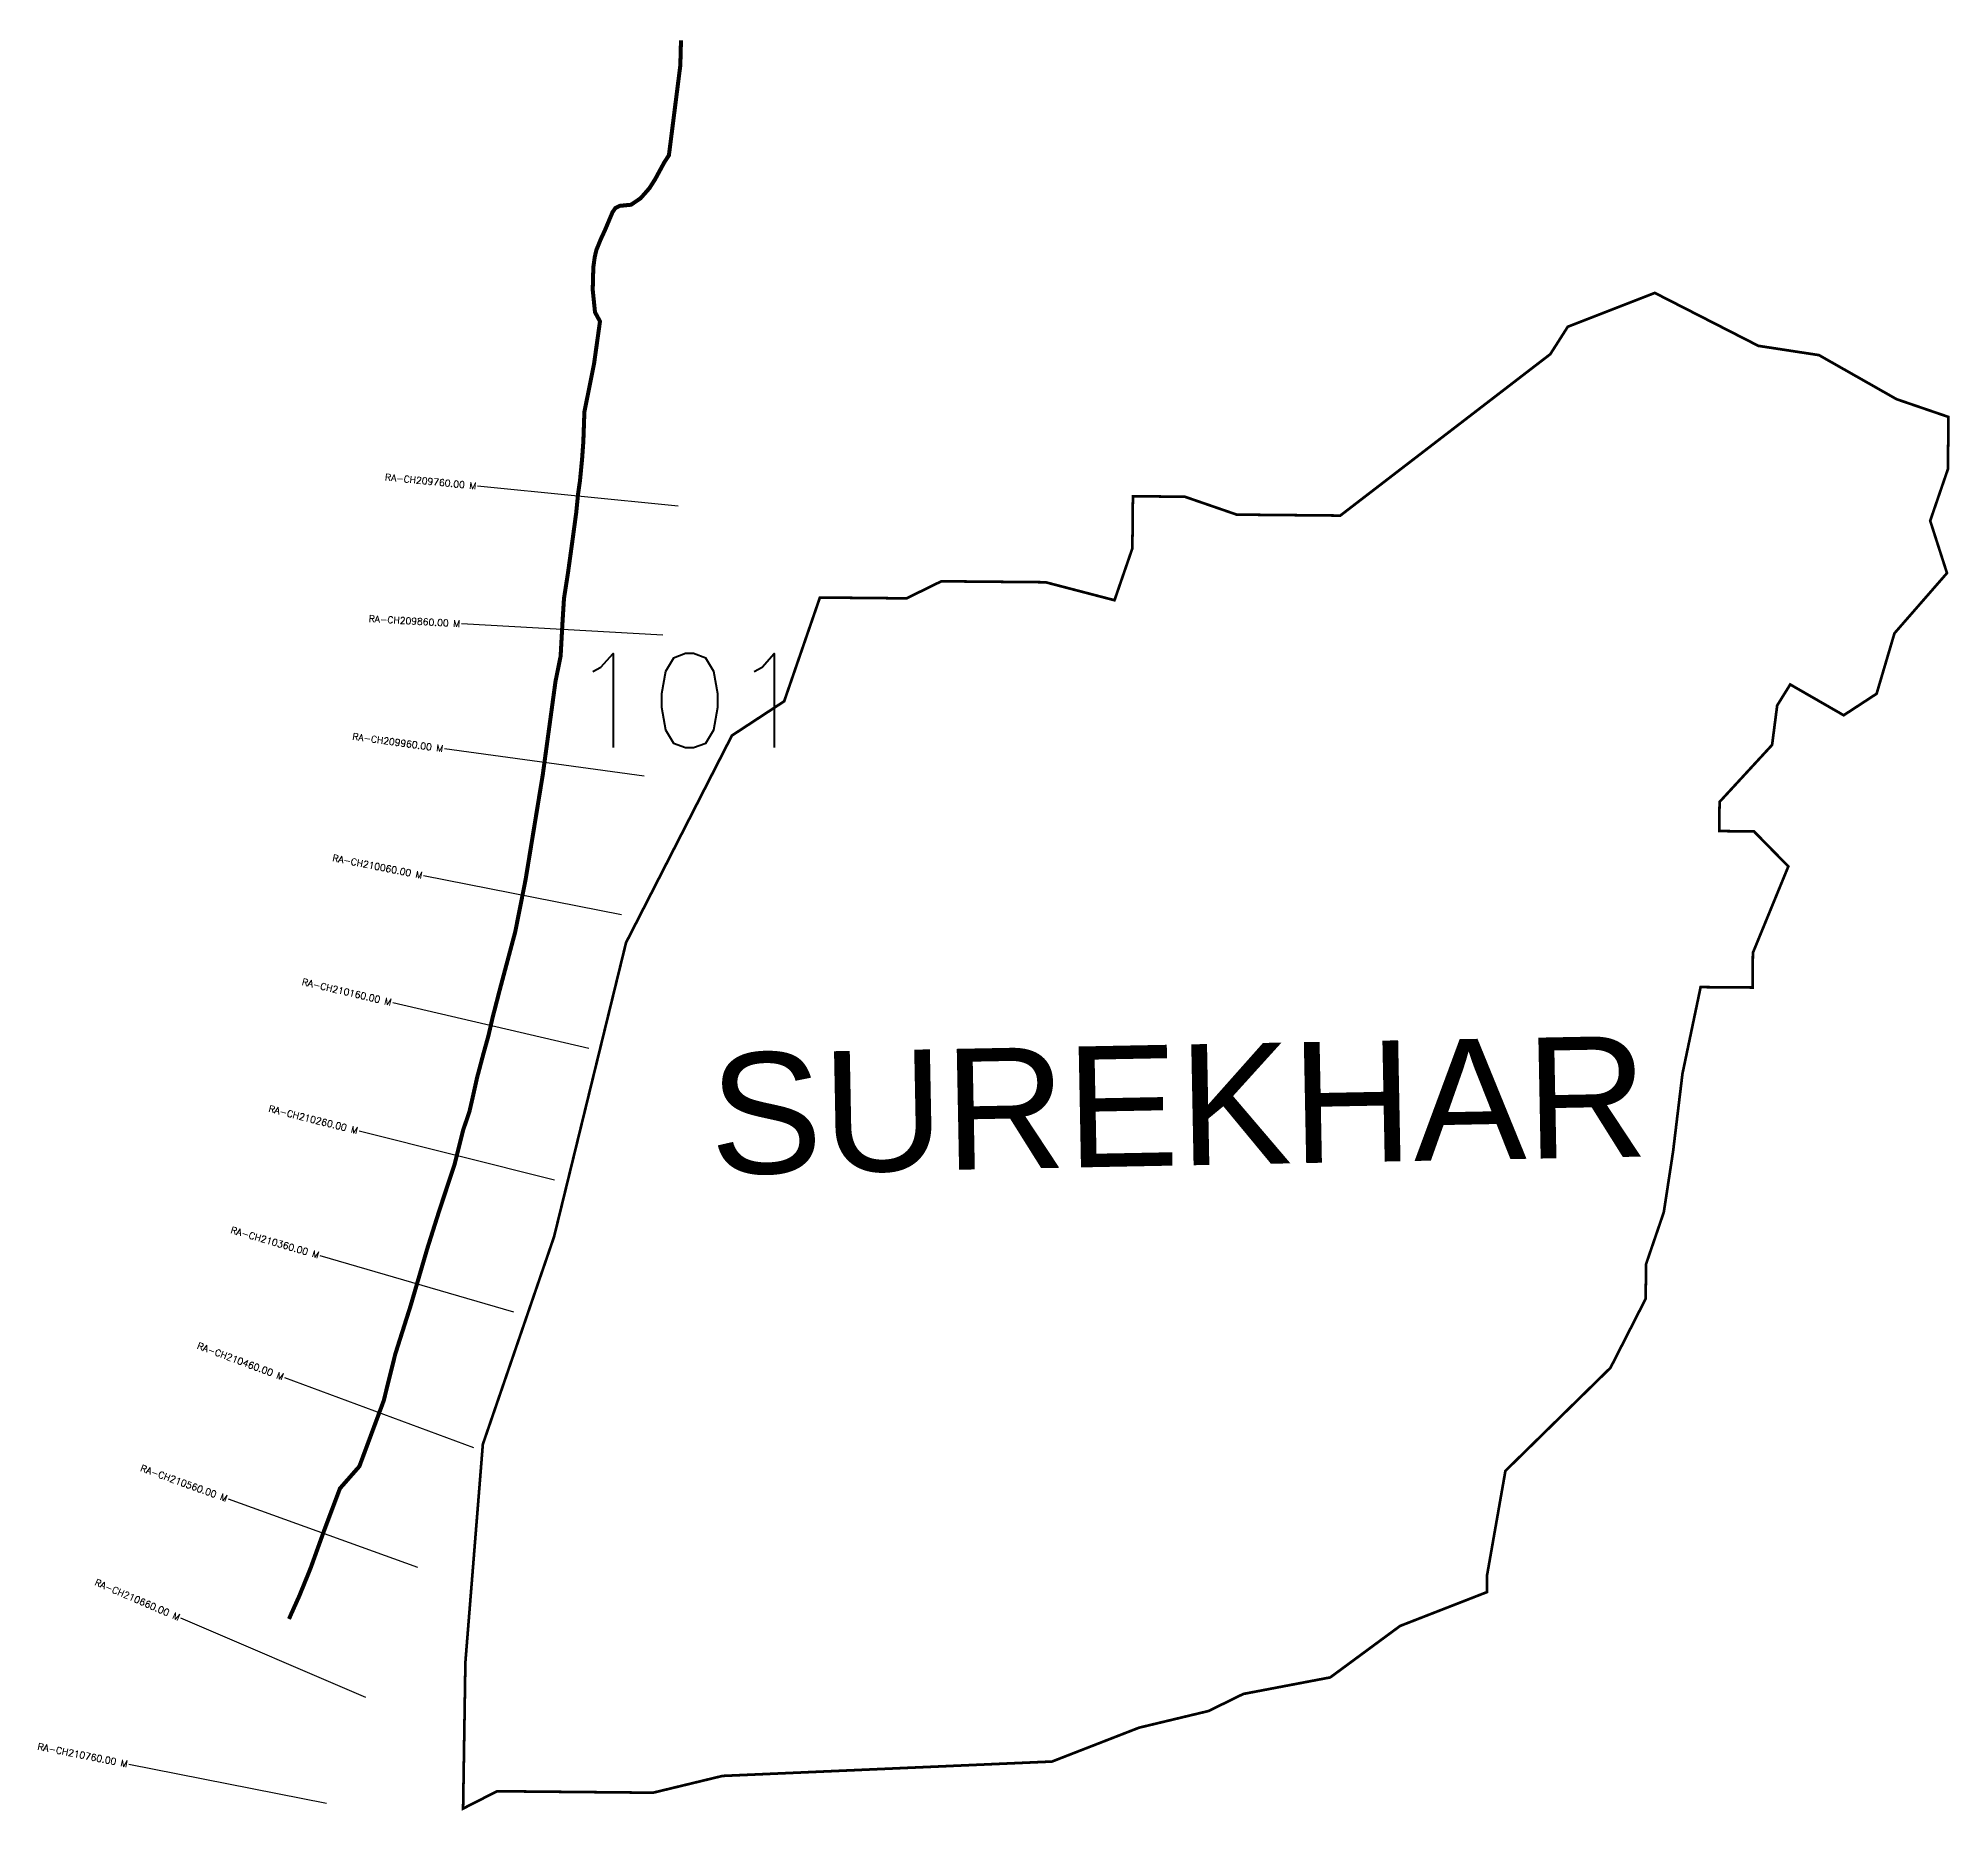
# Model space of a CAD drawing. Header units: metres. Extents: x 274585 to 276008, y 2074002 to 2075321.
import ezdxf
from ezdxf.enums import TextEntityAlignment as Align

# ---------------------------------------------------------------- set-up
doc = ezdxf.new("R2010")
doc.units = ezdxf.units.M
doc.header["$MEASUREMENT"] = 0
for name, color, linetype in [('CS', 134, 'Continuous'), ('CSMark', 6, 'Continuous'), ('NATURALLY PROTECTED', 3, 'Continuous'), ('VILLAGE NAME', 250, 'Continuous')]:
    doc.layers.add(name, color=color, linetype=linetype)
doc.styles.get("Standard").update_dxf_attribs({"font": 'simplex.shx'})

msp = doc.modelspace()

# ---------------------------------------------------------------- linework, layer by layer
at = {"color": 6, "const_width": 2, "flags": 128}
msp.add_lwpolyline([(275400.3, 2074980.6), (275439, 2074980.2), (275477.6, 2074966.9), (275554.7, 2074966.2), (275711, 2075086.3), (275724, 2075106.7), (275788.8, 2075131.9), (275865.9, 2075092.5), (275911, 2075085.6), (275968.8, 2075052.8), (276007.4, 2075039.6), (276007, 2075000.8), (275993.8, 2074962.3), (276006.3, 2074923.4), (275967.2, 2074878.6), (275953.9, 2074833.6), (275929.4, 2074817.6), (275889.6, 2074840.5), (275879.9, 2074824.9), (275876.1, 2074795.5), (275837, 2074753.1), (275836.8, 2074731.4), (275862.6, 2074731.2), (275888.2, 2074705.1), (275861.8, 2074640.8), (275861.6, 2074615), (275822.9, 2074615.3), (275809.4, 2074550.9), (275802.4, 2074492.9), (275795.5, 2074447.8), (275782.3, 2074409.2), (275782, 2074383.4), (275755.8, 2074332), (275677.6, 2074255.3), (275664, 2074178), (275663.9, 2074165.1), (275599.2, 2074139.9), (275547.2, 2074101.6), (275482.5, 2074089.3), (275456.6, 2074076.6), (275404.9, 2074064.2), (275340.1, 2074039), (275094.8, 2074028.3), (275043.1, 2074015.8), (274927, 2074016.9), (274901.7, 2074004), (274902.8, 2074074.1), (274903.4, 2074113), (274916.4, 2074275.1), (274969.4, 2074429.5), (275023, 2074648.4), (275101.8, 2074802.5), (275140.7, 2074828), (275167.3, 2074905.2), (275231.8, 2074904.6), (275257.7, 2074917.3), (275335.2, 2074916.6), (275386.6, 2074903.2), (275399.9, 2074941.8), (275400.3, 2074980.6)], dxfattribs=at)
at = {"layer": 'CS'}
for p, q in [((275061.7, 2074973.3), (274912.5, 2074988.1)), ((275050.3, 2074877.2), (274900.5, 2074885.6)), ((275036.5, 2074772.2), (274887.9, 2074792.6)), ((275019.5, 2074669.2), (274872.3, 2074698.2)), ((274995.3, 2074569.5), (274849.3, 2074603.7)), ((274969.8, 2074471.6), (274824.3, 2074508.2)), ((274939.4, 2074373.4), (274795.4, 2074415.4)), ((274909.6, 2074272.5), (274768.9, 2074324.6)), ((274868.1, 2074183.5), (274727, 2074234.3)), ((274829.4, 2074086.6), (274691.5, 2074145.6)), ((274800, 2074007.7), (274652.9, 2074036.9))]:
    msp.add_line(p, q, dxfattribs=at)
at = {"layer": 'NATURALLY PROTECTED', "const_width": 3, "flags": 128}
msp.add_lwpolyline([(275063.9, 2075319.9), (275063.4, 2075301.2), (275054.9, 2075234.3), (275051.5, 2075229.1), (275048.4, 2075223.4), (275044.6, 2075216.4), (275040.4, 2075209.8), (275033.8, 2075202.3), (275026.7, 2075197.5), (275018.4, 2075196.7), (275015.1, 2075195.1), (275012.9, 2075191.9), (275011, 2075187.4), (275007.4, 2075178.8), (275004.2, 2075171.9), (275000.9, 2075163.8), (274999.7, 2075158.6), (274998.7, 2075151.4), (274998.4, 2075143.4), (274998.2, 2075134), (274999.9, 2075117.5), (275003.6, 2075110.7), (274999.2, 2075079.3), (274996.1, 2075063.8), (274992, 2075043.4), (274991.2, 2075021.1), (274990.3, 2075008.6), (274988.7, 2074992.1), (274987.3, 2074982.4), (274985.9, 2074968.3), (274983.1, 2074947.6), (274979.8, 2074923.7), (274976.8, 2074904.5), (274975.7, 2074886.9), (274974.3, 2074861.6), (274970.5, 2074842.9), (274961, 2074773.3), (274948.2, 2074695.2), (274940.5, 2074656.4), (274929.1, 2074613.7), (274923.8, 2074593.2), (274920.5, 2074578.9), (274916.9, 2074566), (274912.1, 2074547.9), (274908.9, 2074533.5), (274906.4, 2074522.6), (274901.8, 2074509.1), (274895.3, 2074483.2), (274884.1, 2074449.4), (274875, 2074420.6), (274862.6, 2074378.1), (274851.2, 2074342.2), (274842.6, 2074307.5), (274824.5, 2074258.7), (274810, 2074242.2), (274798.1, 2074210.5), (274788.1, 2074182.7), (274779.8, 2074162.3), (274773.5, 2074148.3), (274772.1, 2074145.1)], dxfattribs=at)

# ---------------------------------------------------------------- texts
at = {"insert": (274980.3, 2074863.5), "char_height": 70, "attachment_point": 1}
msp.add_mtext_dynamic_manual_height_columns('101', width=95.172, gutter_width=1, heights=[0], dxfattribs=at)
at = {"layer": 'CSMark'}
for s, rotation, p in [('RA-CH209760.00 M', 354.3403, (274911.5, 2074988.2)), ('RA-CH209860.00 M', 356.7668, (274899.5, 2074885.7)), ('RA-CH209960.00 M', 352.1939, (274886.9, 2074792.7)), ('RA-CH210060.00 M', 348.8424, (274871.4, 2074698.4)), ('RA-CH210160.00 M', 346.8539, (274848.3, 2074603.9)), ('RA-CH210260.00 M', 345.9029, (274823.3, 2074508.4)), ('RA-CH210360.00 M', 343.7342, (274794.4, 2074415.7)), ('RA-CH210460.00 M', 339.6536, (274768, 2074325)), ('RA-CH210560.00 M', 340.2151, (274726, 2074234.6)), ('RA-CH210660.00 M', 336.8339, (274690.6, 2074146)), ('RA-CH210760.00 M', 348.7701, (274651.9, 2074037.1))]:
    msp.add_text(s, height=5, rotation=rotation, dxfattribs=at).set_placement(p, align=Align.MIDDLE_RIGHT)
at = {"layer": 'VILLAGE NAME', "insert": (275084.3, 2074565.8), "char_height": 89.98, "attachment_point": 1, "rotation": 1.1028}
msp.add_mtext_dynamic_manual_height_columns('{\\fArial|b0|i0|c0|p34;SUREKHAR}', width=601.475, gutter_width=449.9, heights=[0], dxfattribs=at)

doc.saveas('drawing.dxf')
